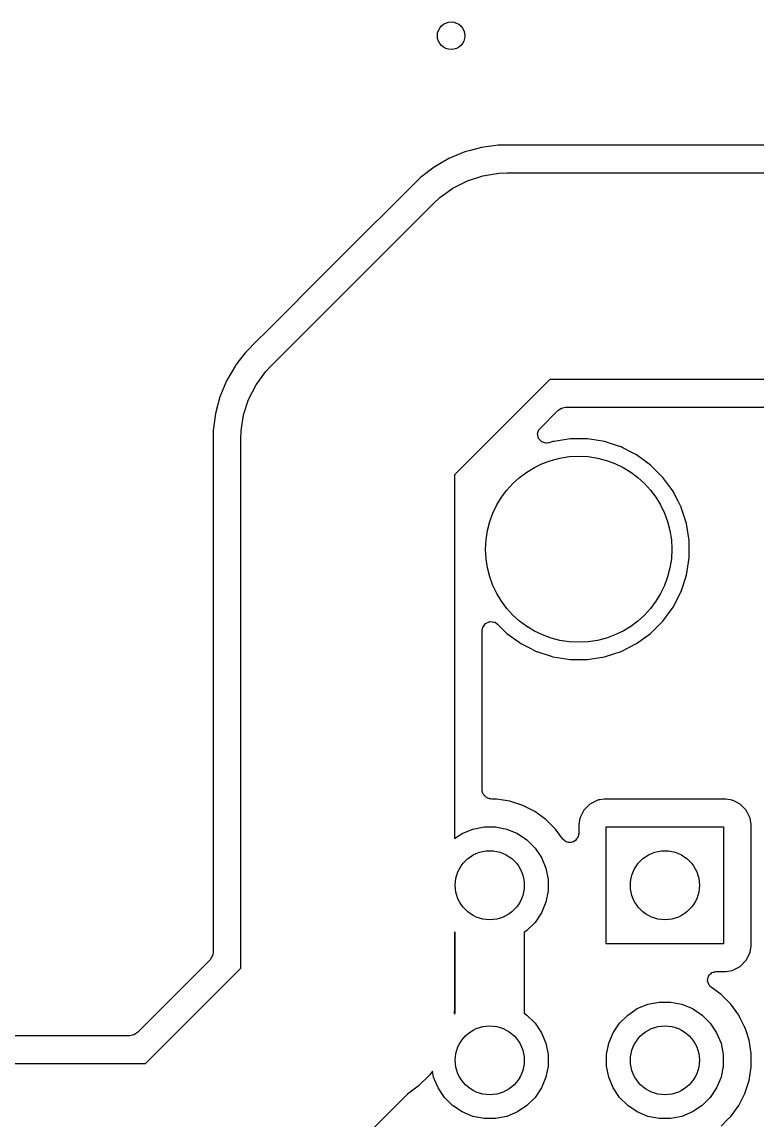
# Model space of a CAD drawing. Header units: inches. Extents: x 0.71 to 7.56, y -5.16 to -0.79.
# Drawn here: x 4.367 to 4.787, y -2.826 to -2.199 of the extents above; entities that cross this region are included whole.
import ezdxf

# ---------------------------------------------------------------- set-up
doc = ezdxf.new("R2010")
doc.units = ezdxf.units.IN
doc.header["$MEASUREMENT"] = 0
doc.layers.add('BLACK', color=250, linetype='CONTINUOUS')

msp = doc.modelspace()

# ---------------------------------------------------------------- linework, layer by layer
at = {"layer": 'BLACK', "linetype": 'CONTINUOUS'}
for p, q in [((4.62948, -2.27054), (4.62327, -2.2722)), ((4.63904, -2.26928), (4.62948, -2.27054)), ((4.63912, -2.26926), (4.63904, -2.26928)), ((4.63921, -2.26926), (4.63912, -2.26926)), ((4.64901, -2.26926), (4.63921, -2.26926)), ((4.63921, -2.26926), (4.63921, -2.26926)), ((4.63921, -2.26926), (4.63921, -2.26926)), ((4.64917, -2.26926), (4.64901, -2.26926)), ((4.64924, -2.26926), (4.64917, -2.26926)), ((5.89292, -2.26926), (4.64924, -2.26926)), ((4.64924, -2.26926), (4.64924, -2.26926)), ((4.61095, -2.27683), (4.60245, -2.28173)), ((4.61097, -2.27682), (4.61095, -2.27683)), ((4.61095, -2.27683), (4.61095, -2.27683)), ((4.62001, -2.27307), (4.61097, -2.27682)), ((4.62327, -2.2722), (4.62001, -2.27307)), ((4.62327, -2.2722), (4.62327, -2.2722)), ((4.60245, -2.28173), (4.59467, -2.2877)), ((4.59467, -2.2877), (4.58765, -2.29472)), ((4.59467, -2.2877), (4.59467, -2.2877)), ((4.59467, -2.2877), (4.59467, -2.2877)), ((4.62151, -2.28952), (4.63032, -2.28666)), ((4.63032, -2.28666), (4.63948, -2.28521)), ((4.63948, -2.28521), (4.64411, -2.28502)), ((4.64411, -2.28502), (5.97052, -2.28502)), ((4.58765, -2.29473), (4.55292, -2.32945)), ((4.58765, -2.29472), (4.58765, -2.29473)), ((4.60576, -2.29917), (4.61325, -2.29373)), ((4.61325, -2.29373), (4.62151, -2.28952)), ((4.60235, -2.30232), (4.60576, -2.29917)), ((4.50942, -2.39525), (4.60235, -2.30232)), ((4.55292, -2.32945), (4.54456, -2.33781)), ((4.54456, -2.33781), (4.50568, -2.3767)), ((4.50568, -2.3767), (4.50247, -2.3799)), ((4.50568, -2.3767), (4.50568, -2.3767)), ((4.50568, -2.3767), (4.50568, -2.3767)), ((4.50174, -2.38063), (4.49481, -2.38757)), ((4.50247, -2.3799), (4.50174, -2.38063)), ((4.49481, -2.38757), (4.49046, -2.39323)), ((4.49481, -2.38757), (4.49481, -2.38757)), ((4.49481, -2.38757), (4.49481, -2.38757)), ((4.48883, -2.39535), (4.48393, -2.40384)), ((4.4891, -2.39501), (4.48883, -2.39535)), ((4.48883, -2.39535), (4.48883, -2.39535)), ((4.48932, -2.39472), (4.4891, -2.39501)), ((4.4891, -2.39501), (4.4891, -2.39501)), ((4.4904, -2.39331), (4.48932, -2.39472)), ((4.48932, -2.39472), (4.48932, -2.39472)), ((4.49046, -2.39323), (4.4904, -2.39331)), ((4.50628, -2.39865), (4.50942, -2.39525)), ((4.50083, -2.40615), (4.50628, -2.39865)), ((4.48393, -2.40384), (4.48018, -2.4129)), ((4.48393, -2.40384), (4.48393, -2.40384)), ((4.48393, -2.40384), (4.48393, -2.40384)), ((4.49662, -2.41441), (4.50083, -2.40615)), ((4.66857, -2.40313), (4.61417, -2.45753)), ((5.99498, -2.40313), (4.66857, -2.40313)), ((4.48018, -2.4129), (4.47764, -2.42238)), ((4.49376, -2.42322), (4.49662, -2.41441)), ((4.66304, -2.43096), (4.67318, -2.42083)), ((4.67318, -2.42083), (4.67429, -2.41999)), ((4.67429, -2.41999), (4.6752, -2.4195)), ((4.6752, -2.4195), (4.67754, -2.4189)), ((4.67754, -2.4189), (5.98985, -2.4189)), ((4.47764, -2.42238), (4.47636, -2.4321)), ((4.49231, -2.43237), (4.49376, -2.42322)), ((4.47636, -2.4321), (4.47636, -2.44217)), ((4.49213, -2.43701), (4.49231, -2.43237)), ((4.66156, -2.43398), (4.66236, -2.43181)), ((4.66236, -2.43181), (4.66245, -2.43169)), ((4.66245, -2.43169), (4.66304, -2.43096)), ((4.49213, -2.73932), (4.49213, -2.43701)), ((4.66203, -2.43669), (4.66156, -2.43398)), ((4.66389, -2.43872), (4.66203, -2.43669)), ((4.66521, -2.43907), (4.66389, -2.43872)), ((4.66541, -2.4392), (4.66521, -2.43907)), ((4.66572, -2.4392), (4.66541, -2.4392)), ((4.66655, -2.43942), (4.66572, -2.4392)), ((4.66697, -2.43941), (4.66655, -2.43942)), ((4.66804, -2.43922), (4.66697, -2.43941)), ((4.66816, -2.43923), (4.66804, -2.43922)), ((4.66825, -2.4392), (4.66816, -2.43923)), ((4.67028, -2.43854), (4.66825, -2.4392)), ((4.67095, -2.43843), (4.67028, -2.43854)), ((4.67028, -2.43854), (4.67028, -2.43854)), ((4.67681, -2.43751), (4.67095, -2.43843)), ((4.67095, -2.43843), (4.67095, -2.43843)), ((4.68008, -2.43699), (4.67681, -2.43751)), ((4.69, -2.43699), (4.68008, -2.43699)), ((4.6949, -2.43776), (4.69, -2.43699)), ((4.69, -2.43699), (4.69, -2.43699)), ((4.69979, -2.43854), (4.6949, -2.43776)), ((4.70723, -2.44095), (4.69979, -2.43854)), ((4.69979, -2.43854), (4.69979, -2.43854)), ((4.47636, -2.44217), (4.47636, -2.44217)), ((4.47636, -2.44217), (4.47636, -2.73006)), ((4.70923, -2.4416), (4.70723, -2.44095)), ((4.71017, -2.44208), (4.70923, -2.4416)), ((4.70923, -2.4416), (4.70923, -2.4416)), ((4.70923, -2.4416), (4.70923, -2.4416)), ((4.7153, -2.4447), (4.71017, -2.44208)), ((4.71806, -2.44611), (4.7153, -2.4447)), ((4.72609, -2.45194), (4.71806, -2.44611)), ((4.71806, -2.44611), (4.71806, -2.44611)), ((4.71806, -2.44611), (4.71806, -2.44611)), ((4.7331, -2.45895), (4.72609, -2.45194)), ((4.72609, -2.45194), (4.72609, -2.45194)), ((4.72609, -2.45194), (4.72609, -2.45194)), ((4.72609, -2.45194), (4.72609, -2.45194)), ((4.61417, -2.45753), (4.61417, -2.66532)), ((4.73819, -2.46595), (4.7331, -2.45895)), ((4.7331, -2.45895), (4.7331, -2.45895)), ((4.7331, -2.45895), (4.7331, -2.45895)), ((4.7331, -2.45895), (4.7331, -2.45895)), ((4.73893, -2.46697), (4.73819, -2.46595)), ((4.7418, -2.47261), (4.73893, -2.46697)), ((4.74253, -2.47405), (4.7418, -2.47261)), ((4.7418, -2.47261), (4.7418, -2.47261)), ((4.74331, -2.47556), (4.74253, -2.47405)), ((4.74333, -2.47561), (4.74331, -2.47556)), ((4.74335, -2.47564), (4.74333, -2.47561)), ((4.74343, -2.47581), (4.74335, -2.47564)), ((4.74354, -2.47613), (4.74343, -2.47581)), ((4.74343, -2.47581), (4.74343, -2.47581)), ((4.74343, -2.47581), (4.74343, -2.47581)), ((4.7465, -2.48524), (4.74354, -2.47613)), ((4.74354, -2.47613), (4.74354, -2.47613)), ((4.74805, -2.49504), (4.7465, -2.48524)), ((4.7465, -2.48524), (4.7465, -2.48524)), ((4.7465, -2.48524), (4.7465, -2.48524)), ((4.74805, -2.50496), (4.74805, -2.49504)), ((4.7465, -2.51476), (4.74805, -2.50496)), ((4.74343, -2.52419), (4.7465, -2.51476)), ((4.73893, -2.53303), (4.74343, -2.52419)), ((4.7331, -2.54105), (4.73893, -2.53303)), ((4.62994, -2.5465), (4.63014, -2.54513)), ((4.62994, -2.63122), (4.62994, -2.5465)), ((4.63014, -2.54513), (4.63026, -2.5447)), ((4.63026, -2.5447), (4.63175, -2.54238)), ((4.63175, -2.54238), (4.63425, -2.54124)), ((4.63425, -2.54124), (4.63698, -2.54163)), ((4.63698, -2.54163), (4.63725, -2.54176)), ((4.63725, -2.54176), (4.63867, -2.54275)), ((4.63867, -2.54275), (4.64399, -2.54806)), ((4.72609, -2.54806), (4.7331, -2.54105)), ((4.64399, -2.54806), (4.64399, -2.54806)), ((4.64399, -2.54806), (4.65099, -2.55315)), ((4.71806, -2.55389), (4.72609, -2.54806)), ((4.65099, -2.55315), (4.65201, -2.55389)), ((4.65201, -2.55389), (4.65764, -2.55676)), ((4.65764, -2.55676), (4.65764, -2.55676)), ((4.65764, -2.55676), (4.65908, -2.5575)), ((4.65908, -2.5575), (4.66074, -2.55834)), ((4.66074, -2.55834), (4.66089, -2.55841)), ((4.66089, -2.55841), (4.66103, -2.55845)), ((4.66103, -2.55845), (4.66932, -2.56115)), ((4.69979, -2.56146), (4.70923, -2.5584)), ((4.70923, -2.5584), (4.71806, -2.55389)), ((4.66932, -2.56115), (4.67028, -2.56146)), ((4.67028, -2.56146), (4.68008, -2.56301)), ((4.68008, -2.56301), (4.68008, -2.56301)), ((4.68008, -2.56301), (4.69, -2.56301)), ((4.69, -2.56301), (4.69979, -2.56146)), ((4.69, -2.56301), (4.69, -2.56301)), ((4.62994, -2.63749), (4.62994, -2.63122)), ((4.62999, -2.63818), (4.62994, -2.63749)), ((4.63, -2.63824), (4.62999, -2.63818)), ((4.63039, -2.63957), (4.63, -2.63824)), ((4.63, -2.63824), (4.63, -2.63824)), ((4.63, -2.63824), (4.63, -2.63824)), ((4.63085, -2.6401), (4.63039, -2.63957)), ((4.63102, -2.64047), (4.63085, -2.6401)), ((4.63096, -2.64051), (4.63102, -2.64047)), ((4.63103, -2.64061), (4.63096, -2.64051)), ((4.63111, -2.64067), (4.63103, -2.64061)), ((4.63114, -2.64074), (4.63111, -2.64067)), ((4.63118, -2.64078), (4.63114, -2.64074)), ((4.63122, -2.64075), (4.63118, -2.64078)), ((4.63169, -2.64111), (4.63122, -2.64075)), ((4.63185, -2.64136), (4.63169, -2.64111)), ((4.63201, -2.64144), (4.63185, -2.64136)), ((4.63219, -2.64165), (4.63201, -2.64144)), ((4.63257, -2.64176), (4.63219, -2.64165)), ((4.63305, -2.64212), (4.63257, -2.64176)), ((4.63302, -2.64217), (4.63305, -2.64212)), ((4.63313, -2.64221), (4.63302, -2.64217)), ((4.6332, -2.64223), (4.63313, -2.64221)), ((4.63323, -2.64226), (4.6332, -2.64223)), ((4.63334, -2.6423), (4.63323, -2.64226)), ((4.63335, -2.64227), (4.63334, -2.6423)), ((4.63399, -2.64243), (4.63335, -2.64227)), ((4.63398, -2.64247), (4.63399, -2.64243)), ((4.63415, -2.64252), (4.63398, -2.64247)), ((4.6342, -2.64253), (4.63415, -2.64252)), ((4.63431, -2.64258), (4.6342, -2.64253)), ((4.63468, -2.64265), (4.63431, -2.64258)), ((4.63552, -2.64272), (4.63468, -2.64265)), ((4.63813, -2.64272), (4.63552, -2.64272)), ((4.64578, -2.64393), (4.63813, -2.64272)), ((4.63813, -2.64272), (4.63813, -2.64272)), ((4.63813, -2.64272), (4.63813, -2.64272)), ((4.65315, -2.64633), (4.64578, -2.64393)), ((4.64578, -2.64393), (4.64578, -2.64393)), ((4.66006, -2.64985), (4.65315, -2.64633)), ((4.69129, -2.64569), (4.68787, -2.6491)), ((4.6914, -2.64557), (4.69129, -2.64569)), ((4.69129, -2.64569), (4.69129, -2.64569)), ((4.69585, -2.64331), (4.6914, -2.64557)), ((4.6914, -2.64557), (4.6914, -2.64557)), ((4.6914, -2.64557), (4.6914, -2.64557)), ((4.69636, -2.64323), (4.69585, -2.64331)), ((4.697, -2.64312), (4.69636, -2.64323)), ((4.69955, -2.64272), (4.697, -2.64312)), ((4.697, -2.64312), (4.697, -2.64312)), ((4.76896, -2.64272), (4.69955, -2.64272)), ((4.69955, -2.64272), (4.69955, -2.64272)), ((4.77265, -2.64331), (4.76896, -2.64272)), ((4.76896, -2.64272), (4.76896, -2.64272)), ((4.77388, -2.64393), (4.77265, -2.64331)), ((4.77265, -2.64331), (4.77265, -2.64331)), ((4.7771, -2.64557), (4.77388, -2.64393)), ((4.77388, -2.64393), (4.77388, -2.64393)), ((4.78063, -2.6491), (4.7771, -2.64557)), ((4.7771, -2.64557), (4.7771, -2.64557)), ((4.7771, -2.64557), (4.7771, -2.64557)), ((4.66632, -2.6544), (4.66006, -2.64985)), ((4.68787, -2.6491), (4.6856, -2.65355)), ((4.68787, -2.6491), (4.68787, -2.6491)), ((4.7829, -2.65355), (4.78063, -2.6491)), ((4.78063, -2.6491), (4.78063, -2.6491)), ((4.78063, -2.6491), (4.78063, -2.6491)), ((4.62454, -2.65993), (4.63097, -2.65865)), ((4.63097, -2.65865), (4.63753, -2.65865)), ((4.63753, -2.65865), (4.64397, -2.65993)), ((4.6718, -2.65988), (4.66632, -2.6544)), ((4.6856, -2.65356), (4.68502, -2.65725)), ((4.68502, -2.65725), (4.68502, -2.66234)), ((4.6856, -2.65355), (4.6856, -2.65356)), ((4.70079, -2.72542), (4.70079, -2.65849)), ((4.70079, -2.65849), (4.76772, -2.65849)), ((4.76772, -2.65849), (4.76772, -2.72542)), ((4.78348, -2.65725), (4.7829, -2.65355)), ((4.78348, -2.72666), (4.78348, -2.65725)), ((4.61417, -2.66532), (4.61848, -2.66244)), ((4.61848, -2.66244), (4.62454, -2.65993)), ((4.64397, -2.65993), (4.65003, -2.66244)), ((4.65003, -2.66244), (4.65548, -2.66608)), ((4.67595, -2.66559), (4.6718, -2.65988)), ((4.67645, -2.666), (4.67595, -2.66559)), ((4.68382, -2.6655), (4.68321, -2.66646)), ((4.68404, -2.66531), (4.68382, -2.6655)), ((4.68427, -2.66494), (4.68404, -2.66531)), ((4.68434, -2.6647), (4.68427, -2.66494)), ((4.6847, -2.66415), (4.68434, -2.6647)), ((4.68482, -2.66372), (4.6847, -2.66415)), ((4.68484, -2.66367), (4.68482, -2.66372)), ((4.68502, -2.66234), (4.68483, -2.663)), ((4.68483, -2.663), (4.68484, -2.66367)), ((4.65548, -2.66608), (4.66012, -2.67072)), ((4.66012, -2.67072), (4.66377, -2.67618)), ((4.67674, -2.66644), (4.67645, -2.666)), ((4.6773, -2.66669), (4.67674, -2.66644)), ((4.67787, -2.66716), (4.6773, -2.66669)), ((4.67798, -2.66721), (4.67787, -2.66716)), ((4.67871, -2.66731), (4.67798, -2.66721)), ((4.67926, -2.66756), (4.67871, -2.66731)), ((4.67981, -2.66747), (4.67926, -2.66756)), ((4.68071, -2.6676), (4.67981, -2.66747)), ((4.68159, -2.6672), (4.68071, -2.6676)), ((4.68198, -2.66714), (4.68159, -2.6672)), ((4.68225, -2.6669), (4.68198, -2.66714)), ((4.68321, -2.66646), (4.68225, -2.6669)), ((4.66377, -2.67618), (4.66628, -2.68224)), ((4.66628, -2.68224), (4.66756, -2.68867)), ((4.66756, -2.68867), (4.66756, -2.69523)), ((4.66756, -2.69523), (4.66628, -2.70167)), ((4.66628, -2.70167), (4.66377, -2.70773)), ((4.66377, -2.70773), (4.66012, -2.71318)), ((4.66012, -2.71318), (4.65548, -2.71782)), ((4.61457, -2.71885), (4.61417, -2.71859)), ((4.61417, -2.71859), (4.61417, -2.76181)), ((4.61457, -2.76505), (4.61457, -2.71885)), ((4.65548, -2.71782), (4.65394, -2.71885)), ((4.65394, -2.71885), (4.65394, -2.76505)), ((4.76772, -2.72542), (4.70079, -2.72542)), ((4.78296, -2.72997), (4.78347, -2.72676)), ((4.78347, -2.72676), (4.78348, -2.72668)), ((4.78348, -2.72668), (4.78348, -2.72666)), ((4.78348, -2.72666), (4.78348, -2.72666)), ((4.47464, -2.73451), (4.43314, -2.77601)), ((4.47587, -2.73243), (4.47464, -2.73451)), ((4.47616, -2.73144), (4.47587, -2.73243)), ((4.47636, -2.73006), (4.47616, -2.73144)), ((4.47636, -2.73006), (4.47636, -2.73006)), ((4.47636, -2.73006), (4.47636, -2.73006)), ((4.78063, -2.7348), (4.7829, -2.73035)), ((4.7829, -2.73035), (4.78294, -2.73016)), ((4.7829, -2.73035), (4.7829, -2.73035)), ((4.7829, -2.73035), (4.7829, -2.73035)), ((4.7829, -2.73035), (4.7829, -2.73035)), ((4.78294, -2.73016), (4.78296, -2.72997)), ((4.78294, -2.73016), (4.78294, -2.73016)), ((4.78294, -2.73016), (4.78294, -2.73016)), ((4.43774, -2.7937), (4.49213, -2.73932)), ((4.76896, -2.74118), (4.77265, -2.7406)), ((4.77265, -2.7406), (4.7771, -2.73833)), ((4.7771, -2.73833), (4.78063, -2.7348)), ((4.75859, -2.74654), (4.7588, -2.74551)), ((4.759, -2.7476), (4.75859, -2.74654)), ((4.75877, -2.74515), (4.75894, -2.7448)), ((4.7588, -2.74551), (4.75877, -2.74515)), ((4.75894, -2.7448), (4.75914, -2.74385)), ((4.75914, -2.74385), (4.75977, -2.7432)), ((4.75977, -2.7432), (4.76003, -2.7427)), ((4.76003, -2.7427), (4.76055, -2.7424)), ((4.76055, -2.7424), (4.76106, -2.74188)), ((4.76106, -2.74188), (4.76116, -2.74182)), ((4.76116, -2.74182), (4.76188, -2.74163)), ((4.76188, -2.74163), (4.76241, -2.74132)), ((4.76241, -2.74132), (4.76294, -2.74135)), ((4.76294, -2.74135), (4.76356, -2.74118)), ((4.76356, -2.74118), (4.76896, -2.74118)), ((4.76896, -2.74118), (4.76896, -2.74118)), ((4.75903, -2.74789), (4.759, -2.7476)), ((4.7592, -2.7483), (4.75903, -2.74789)), ((4.75935, -2.7485), (4.7592, -2.7483)), ((4.75959, -2.74911), (4.75935, -2.7485)), ((4.75971, -2.74926), (4.75959, -2.74911)), ((4.75986, -2.74946), (4.75971, -2.74926)), ((4.75989, -2.7495), (4.75986, -2.74946)), ((4.76043, -2.74989), (4.75989, -2.7495)), ((4.76086, -2.75043), (4.76043, -2.74989)), ((4.76632, -2.7544), (4.76086, -2.75043)), ((4.72454, -2.75993), (4.73097, -2.75865)), ((4.73097, -2.75865), (4.73753, -2.75865)), ((4.73753, -2.75865), (4.74397, -2.75993)), ((4.7718, -2.75988), (4.76632, -2.7544)), ((4.77636, -2.76615), (4.7718, -2.75988)), ((4.61417, -2.76181), (4.61403, -2.76541)), ((4.61403, -2.76541), (4.61457, -2.76505)), ((4.65394, -2.76505), (4.65548, -2.76608)), ((4.65548, -2.76608), (4.66012, -2.77072)), ((4.70838, -2.77072), (4.71302, -2.76608)), ((4.71302, -2.76608), (4.71848, -2.76244)), ((4.71848, -2.76244), (4.72454, -2.75993)), ((4.74397, -2.75993), (4.75003, -2.76244)), ((4.75003, -2.76244), (4.75548, -2.76608)), ((4.75548, -2.76608), (4.76012, -2.77072)), ((4.77721, -2.76782), (4.77636, -2.76615)), ((4.66012, -2.77072), (4.66377, -2.77618)), ((4.70474, -2.77618), (4.70838, -2.77072)), ((4.76012, -2.77072), (4.76377, -2.77618)), ((4.77975, -2.7728), (4.77721, -2.76782)), ((4.77721, -2.76782), (4.77721, -2.76782)), ((4.42878, -2.77793), (4.16584, -2.77793)), ((4.43112, -2.77734), (4.42878, -2.77793)), ((4.43203, -2.77684), (4.43112, -2.77734)), ((4.43314, -2.77601), (4.43203, -2.77684)), ((4.66377, -2.77618), (4.66628, -2.78224)), ((4.70223, -2.78224), (4.70474, -2.77618)), ((4.76377, -2.77618), (4.76628, -2.78224)), ((4.77978, -2.77285), (4.77975, -2.7728)), ((4.77979, -2.77288), (4.77978, -2.77285)), ((4.77988, -2.77305), (4.77979, -2.77288)), ((4.78054, -2.7751), (4.77988, -2.77305)), ((4.77988, -2.77305), (4.77988, -2.77305)), ((4.77988, -2.77305), (4.77988, -2.77305)), ((4.78227, -2.78042), (4.78054, -2.7751)), ((4.66628, -2.78224), (4.66756, -2.78867)), ((4.70095, -2.78867), (4.70223, -2.78224)), ((4.76628, -2.78224), (4.76756, -2.78867)), ((4.78348, -2.78808), (4.78227, -2.78042)), ((4.66756, -2.78867), (4.66756, -2.79523)), ((4.70095, -2.79523), (4.70095, -2.78867)), ((4.76756, -2.78867), (4.76756, -2.79523)), ((4.78348, -2.79583), (4.78348, -2.78808)), ((3.49048, -2.7937), (4.43774, -2.7937)), ((4.66756, -2.79523), (4.66628, -2.80167)), ((4.70223, -2.80167), (4.70095, -2.79523)), ((4.76756, -2.79523), (4.76628, -2.80167)), ((4.78227, -2.80348), (4.78348, -2.79583)), ((4.60002, -2.80016), (4.59347, -2.80672)), ((4.60152, -2.79811), (4.60002, -2.80016)), ((4.60223, -2.80167), (4.60152, -2.79811)), ((4.60474, -2.80773), (4.60223, -2.80167)), ((4.66628, -2.80167), (4.66377, -2.80773)), ((4.70474, -2.80773), (4.70223, -2.80167)), ((4.76628, -2.80167), (4.76377, -2.80773)), ((4.77988, -2.81085), (4.78227, -2.80348)), ((4.59347, -2.80672), (4.58721, -2.81126)), ((4.60838, -2.81318), (4.60474, -2.80773)), ((4.66377, -2.80773), (4.66012, -2.81318)), ((4.70838, -2.81318), (4.70474, -2.80773)), ((4.76377, -2.80773), (4.76012, -2.81318)), ((4.58721, -2.81126), (4.50396, -2.89451)), ((4.61302, -2.81782), (4.60838, -2.81318)), ((4.66012, -2.81318), (4.65548, -2.81782)), ((4.71302, -2.81782), (4.70838, -2.81318)), ((4.76012, -2.81318), (4.75548, -2.81782)), ((4.77636, -2.81776), (4.77988, -2.81085)), ((4.61848, -2.82147), (4.61302, -2.81782)), ((4.62454, -2.82398), (4.61848, -2.82147)), ((4.65003, -2.82147), (4.64397, -2.82398)), ((4.65548, -2.81782), (4.65003, -2.82147)), ((4.71848, -2.82147), (4.71302, -2.81782)), ((4.72454, -2.82398), (4.71848, -2.82147)), ((4.75003, -2.82147), (4.74397, -2.82398)), ((4.75548, -2.81782), (4.75003, -2.82147)), ((4.7718, -2.82403), (4.77636, -2.81776)), ((4.63097, -2.82526), (4.62454, -2.82398)), ((4.63753, -2.82526), (4.63097, -2.82526)), ((4.64397, -2.82398), (4.63753, -2.82526)), ((4.73097, -2.82526), (4.72454, -2.82398)), ((4.73753, -2.82526), (4.73097, -2.82526)), ((4.74397, -2.82398), (4.73753, -2.82526)), ((4.76632, -2.82951), (4.76999, -2.82584)), ((4.76999, -2.82584), (4.7718, -2.82403))]:
    msp.add_line(p, q, dxfattribs=at)
at = {"layer": 'BLACK'}
for centre, radius in [((4.6122, -2.20669), 0.00787), ((4.68504, -2.5), 0.05315), ((4.68504, -2.5), 0.05315), ((4.63425, -2.69195), 0.01969), ((4.73425, -2.69195), 0.01969), ((4.63425, -2.79195), 0.01969), ((4.73425, -2.79195), 0.01969)]:
    msp.add_circle(centre, radius, dxfattribs=at)
at = {"layer": 'WHITE'}
for centre, radius in [((4.6122, -2.20669), 0.00787), ((4.63425, -2.69195), 0.01969), ((4.73425, -2.69195), 0.01969), ((4.63425, -2.79195), 0.01969), ((4.73425, -2.79195), 0.01969)]:
    msp.add_circle(centre, radius, dxfattribs=at)

doc.saveas('drawing.dxf')
